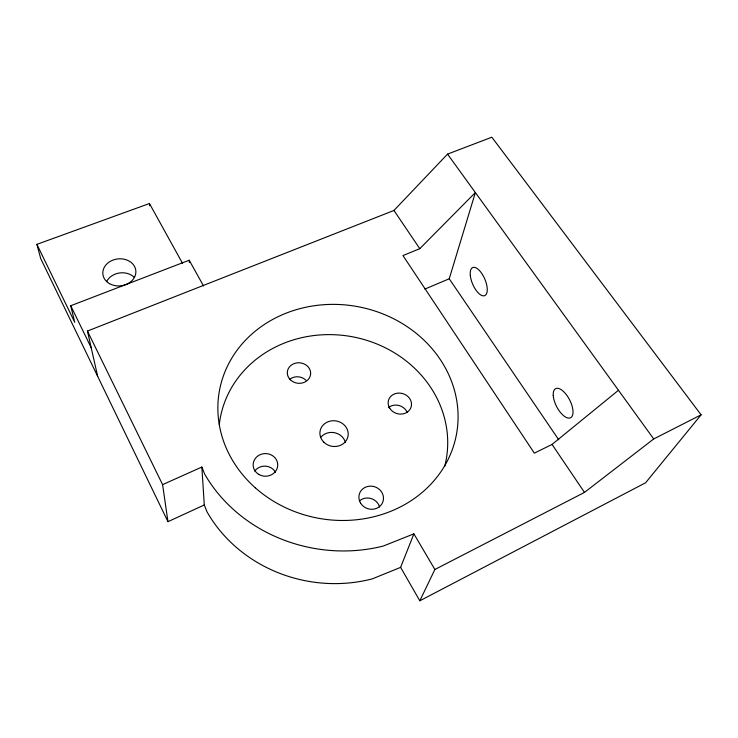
<?xml version="1.0" encoding="UTF-8"?>
<svg xmlns="http://www.w3.org/2000/svg" width="738" height="738" viewBox="0 0 738 738"><rect width="100%" height="100%" fill="white"/><g stroke="black" fill="none" stroke-linecap="round" stroke-linejoin="round"><path stroke-width="1.11" d="M424.876 289.075L449.23 278.779L475.364 192.563L419.784 248.678L402.957 255.56L534.358 453.15L552.052 444.424L618.472 390.264M400.614 567.365L413.889 533.851L434.876 569.487L419.821 600.797L400.614 567.365L372.266 578.878A139.98 127.766 10.5 0 1 207.018 511.849L204.297 504.967L201.852 467.043L162.6 484.635L167.96 521.674L204.297 504.967M97.674 376.371L87.444 331.058L393.954 210.459L447.542 154.122L491.831 137.203L701.1 414.83L645.584 482.781L419.821 600.797M434.876 569.487L584.478 492.412L653.711 438.953L701.1 414.83M413.889 533.851L383.354 546.019A150.635 134.639 10.3 0 1 204.795 474.34L201.852 467.043M182.563 263.392L149.445 203.513L36.9 244.352L74.759 322.368L70.737 305.744L189.205 260.228L203.577 286.021M447.542 154.122L653.711 438.953M449.23 278.779L558.767 439.82M393.954 210.459L419.784 248.678M552.052 444.424L584.478 492.412M87.444 331.058L162.6 484.635M70.737 305.744L91.226 347.801M167.96 521.674L40.719 258.604L36.9 244.352M149.445 203.513L149.694 205.754M189.205 260.228L189.343 262.516M289.886 379.203A11.43 10.111 5.5 0 1 305.956 380.227M320.938 437.09A13.902 12.647 10.5 0 1 334.831 432.763A13.902 12.647 10.5 0 1 345.476 442.542M219.306 424.341A114.86 104.021 10.4 0 1 352.257 336.749A114.86 104.021 10.4 0 1 444.719 466.278M254.748 471.047A12.011 11.116 0 0 1 275.449 472.246M388.428 407.597A11.55 10.249 16.8 0 1 407.219 412.524M359.609 500.816A12.103 11.282 19.7 0 1 379.572 507.015M106.632 281.584A16.245 13.367 -6.8 0 1 134.371 277.46M290.385 379.812A11.688 10.267 5.6 0 0 310.126 376.362A11.688 10.267 5.6 0 0 296.427 362.958A11.688 10.267 5.6 0 0 290.385 379.812M323.798 442.173A14.197 12.841 10.4 0 0 347.635 437.699A14.197 12.841 10.4 0 0 330.716 420.992A14.197 12.841 10.4 0 0 323.798 442.173M255.339 487.827A120.506 107.619 10.3 0 0 454.774 441.776A120.506 107.619 10.3 0 0 303.779 307.7A120.506 107.619 10.3 0 0 255.339 487.827M258.697 474.359A12.297 11.319 0.5 0 0 277.719 465.558A12.297 11.319 0.5 0 0 259.905 454.783A12.297 11.319 0.5 0 0 258.697 474.359M389.738 408.262A11.79 10.397 16.6 0 0 409.977 409.433A11.79 10.397 16.6 0 0 399.775 393.096A11.79 10.397 16.6 0 0 389.738 408.262M360.485 502.938A12.398 11.485 19.1 0 0 381.795 504.054A12.398 11.485 19.1 0 0 371.288 486.139A12.398 11.485 19.1 0 0 360.485 502.938M553.232 395.448A16.347 7.315 62.8 0 0 568.74 418.123A16.347 7.315 62.8 0 0 567.365 396.075A16.347 7.315 62.8 0 0 553.232 395.448M470.318 275.588A15.267 6.577 66.8 0 0 484.146 295.809A15.267 6.577 66.8 0 0 481.73 273.401A15.267 6.577 66.8 0 0 470.318 275.588M109.418 283.586A16.568 13.533 -6.4 0 0 135.764 273.383A16.568 13.533 -6.4 0 0 112.859 260.136A16.568 13.533 -6.4 0 0 109.418 283.586"/></g></svg>
